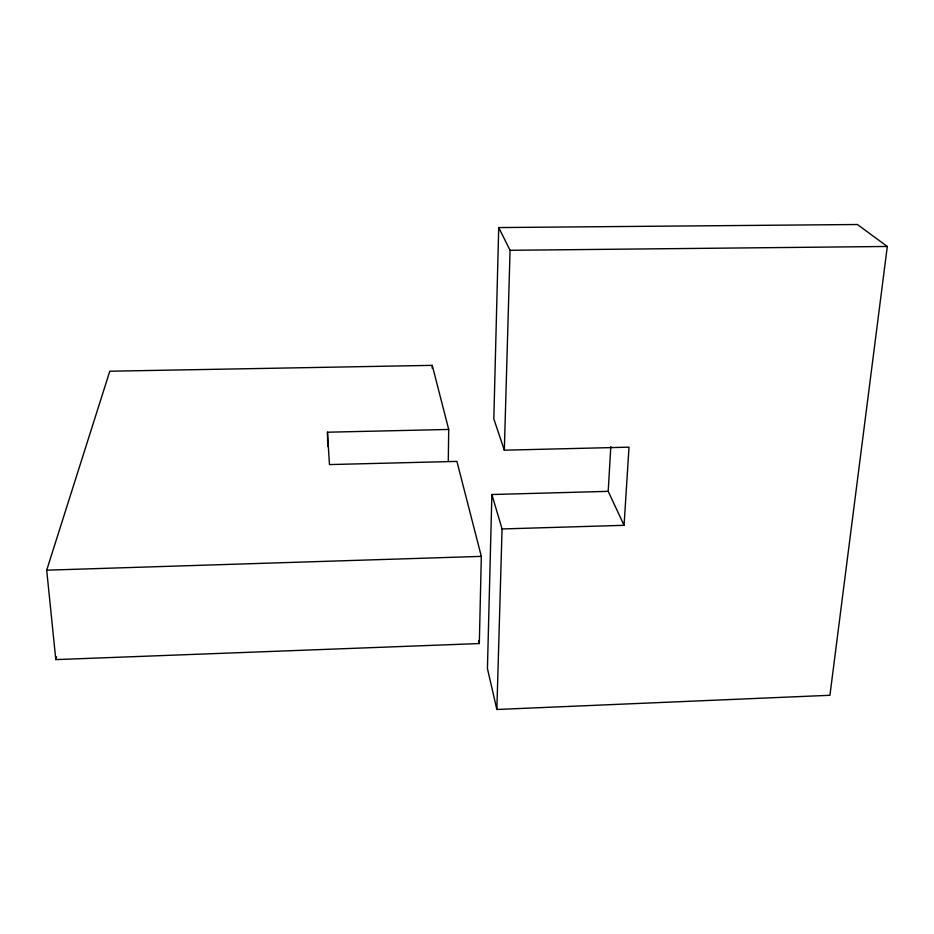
<?xml version="1.0" encoding="UTF-8"?>
<svg xmlns="http://www.w3.org/2000/svg" width="934" height="934" viewBox="0 0 934 934"><rect width="100%" height="100%" fill="white"/><g stroke="black" fill="none" stroke-linecap="round" stroke-linejoin="round"><path stroke-width="1.4" d="M432.197 368.229L432.232 365.357L109.792 371.218L46.7 570.184L55.795 659.614L479.317 643.549L481.325 556.372L456.913 461.396L329.469 464.583L327.46 432.208L448.705 429.453L448.285 461.338M491.879 494.53L487.431 668.557L496.865 709.49L829.929 695.281L887.3 246.471L857.389 224.51L498.721 227.569L493.817 418.864L504.325 450.188L629.014 447.164L624.064 525.317L502.06 528.959L491.879 494.53L608.197 491.342L624.064 525.317M496.865 709.49L502.06 528.959M504.325 450.188L510.069 250.3L498.721 227.569M608.197 491.342L610.813 446.569M55.795 659.614L56.554 656.8M46.7 570.184L481.325 556.372M510.069 250.3L887.3 246.471M432.232 365.357L448.705 429.453M478.675 640.701L479.317 643.549M327.46 432.208L327.752 446.534"/></g></svg>
